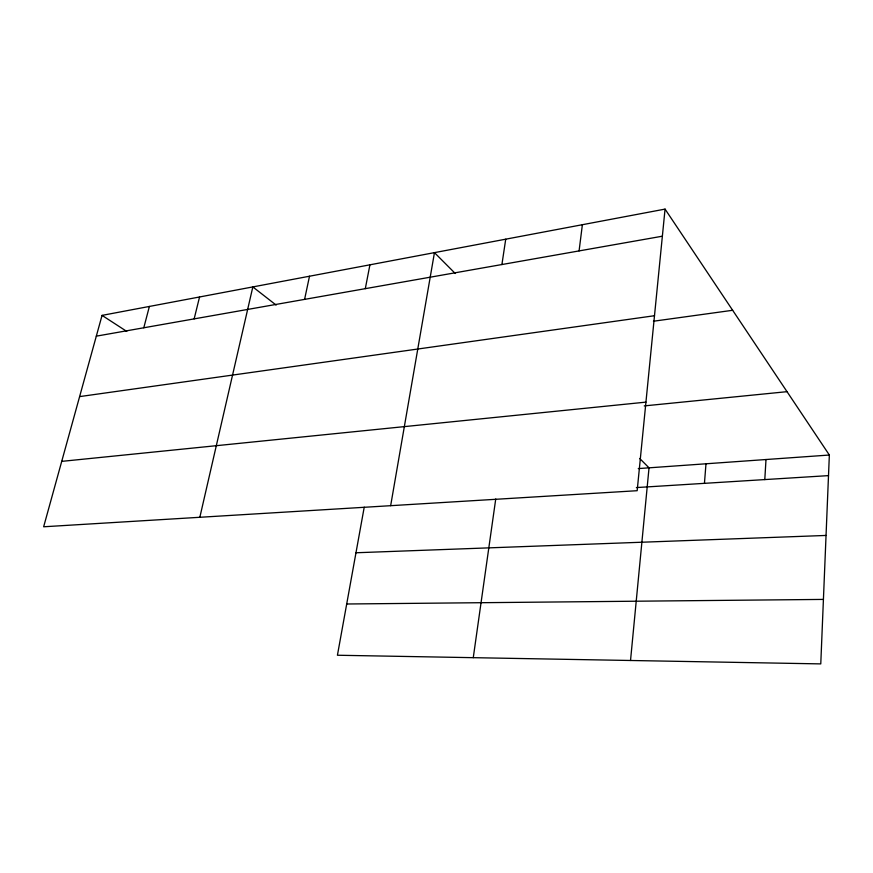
<?xml version="1.0" encoding="UTF-8"?>
<svg xmlns="http://www.w3.org/2000/svg" width="873" height="873" viewBox="0 0 873 873"><rect width="100%" height="100%" fill="white"/><g stroke="black" fill="none" stroke-linecap="round" stroke-linejoin="round"><path stroke-width="1.31" d="M665.051 209.105L637.17 490.702L43.65 526.779L102.054 315.382L665.051 209.105L829.35 455.029L820.773 663.895L337.425 655.241L364.227 507.18M764.792 479.593L766.003 459.525M704.446 483.347L705.984 463.781M630.524 660.49L649.032 467.83L639.723 458.489M579.083 250.911L582.378 224.71M473.264 657.675L495.744 498.963M501.91 264.541L505.729 239.18M390.657 505.685L434.459 252.635L455.237 273.478M365.307 288.657L369.923 264.825M304.59 299.384L309.5 276.228M199.841 517.285L252.832 286.922L276.119 305.07M194.155 318.885L199.557 296.984M143.794 327.779L149.381 306.445M96.314 336.16L662.378 236.201M79.618 396.604L654.499 315.72M653.44 321.231L732.643 310.286M61.721 461.37L645.944 402.126M644.252 405.901L787.02 391.671M638.261 468.594L829.35 455.029M636.373 487.581L828.499 475.621M355.977 552.762L826.044 535.444M346.701 603.996L823.425 599.413M102.054 315.382L126.76 331.413"/></g></svg>
